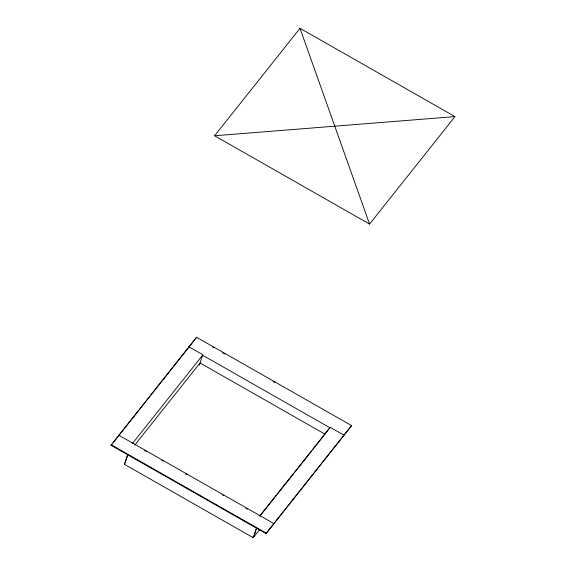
<?xml version="1.0" encoding="UTF-8"?>
<svg xmlns="http://www.w3.org/2000/svg" width="566" height="566" viewBox="0 0 566 566"><rect width="100%" height="100%" fill="white"/><g stroke="black" fill="none" stroke-linecap="round" stroke-linejoin="round"><path stroke-width="0.85" d="M111.028 445.286L196.6 337.301L351.585 425.611L266.006 533.596L111.028 445.286L112.11 443.921M259.638 529.627L253.228 537.7L124.421 464.304L127.739 454.399M125.079 463.002L127.562 455.573M132.564 443.072L132.394 443.588L202.614 355.222L330.006 427.811M196.6 337.301L113.193 442.562M199.303 365.127L202.791 354.705L189.009 346.852M253.228 537.7L256.54 527.795M256.646 528.142L253.603 537.219L252.917 536.83M266.006 533.596L351.585 425.611M343.994 435.162L330.219 427.316L312.489 449.92M214.592 135.769L299.994 28.3L454.972 116.61L369.57 224.079L214.592 135.769L454.972 116.61M134.743 445.109L200.024 362.955L325.153 434.256M124.421 464.304L124.803 463.83M259.992 515.683L330.219 427.316M259.822 516.192L276.279 495.483M277.375 494.104L293.839 473.395M294.936 472.016L311.392 451.3M212.54 347L214.075 347.871M222.516 352.682L224.815 353.991M273.152 381.534L274.687 382.411M118.789 435.219L273.774 523.529M144.705 450.6L146.24 451.477M161.586 460.215L163.114 461.092M185.365 473.77L186.907 474.648M222.176 494.748L223.712 495.618M245.941 508.289L247.512 509.181M111.198 444.77L266.183 533.08M299.994 28.3L369.57 224.079"/></g></svg>
